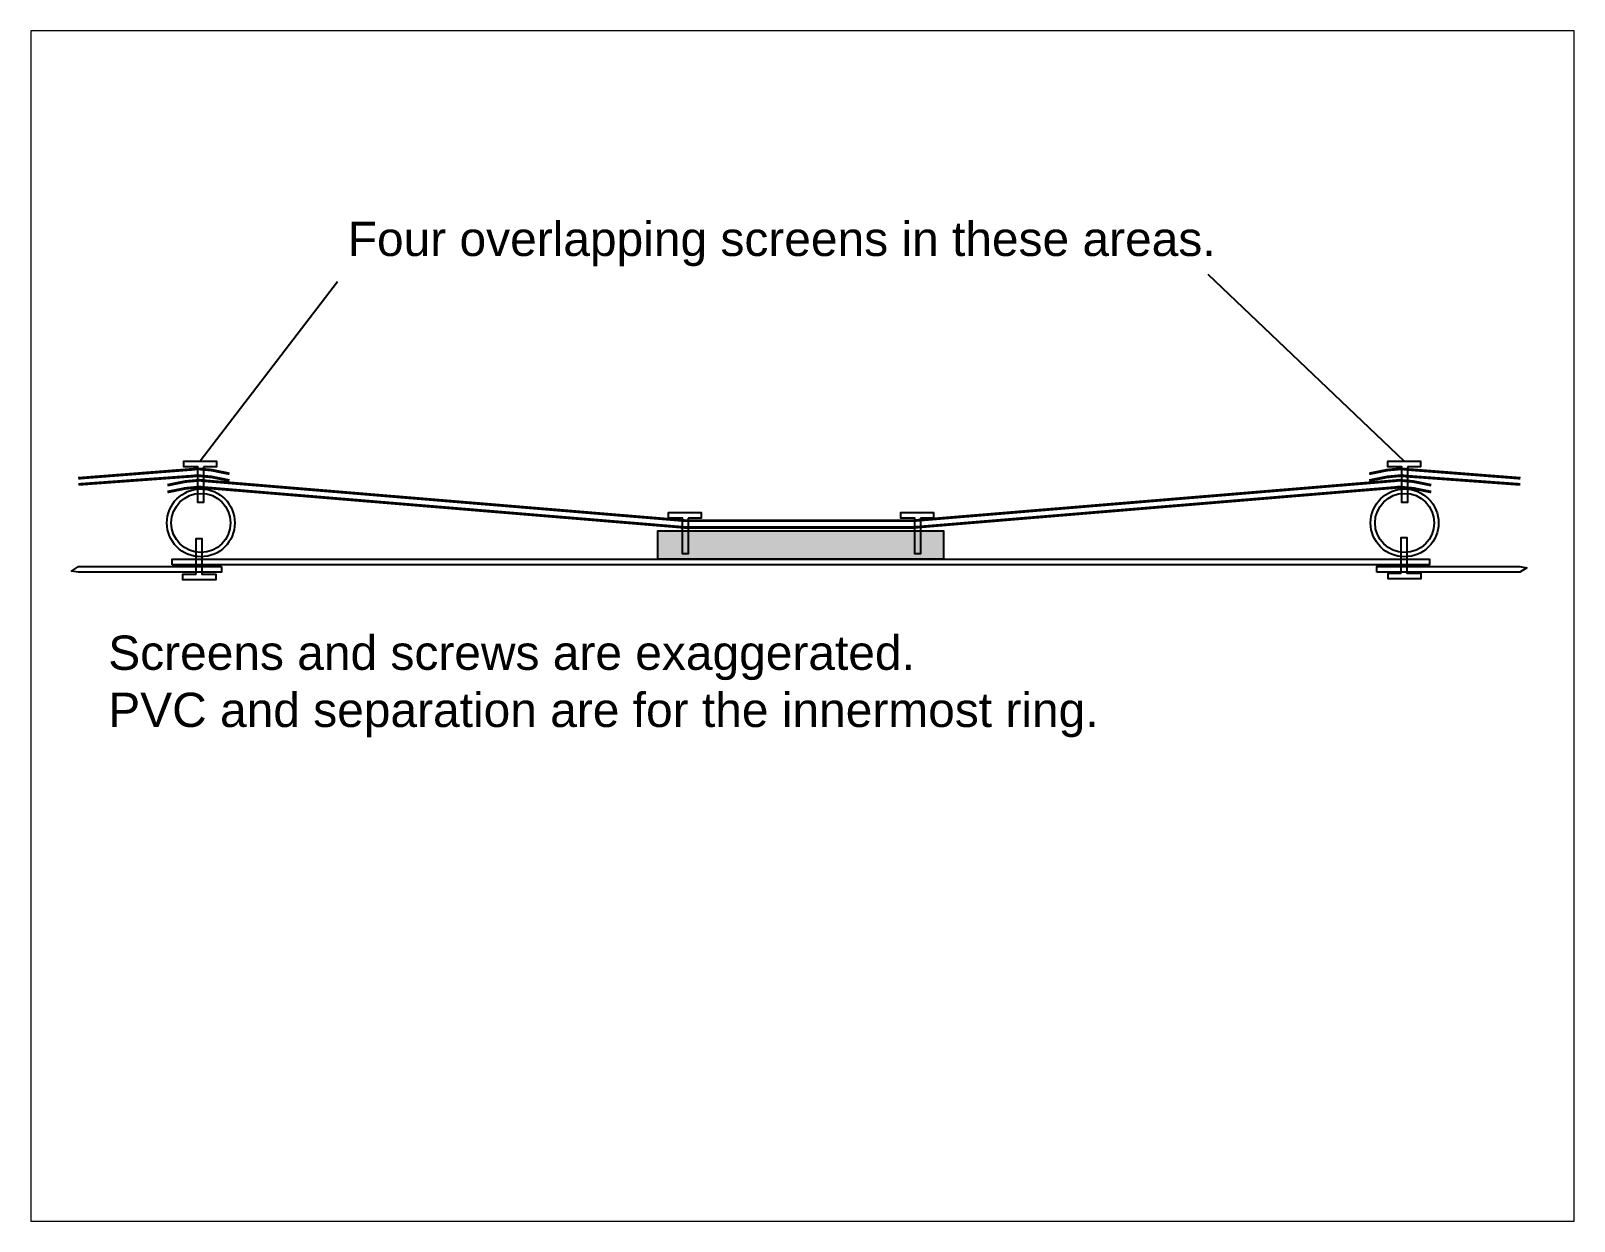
# Paper-space layout 'Sheet1' of a CAD drawing. Header units: inches. Extents: x 1.09 to 9.8, y 0.84 to 7.56.
# The model-space entities are those that its viewports show. They can reach past a viewport. Long polylines and large blocks are cut down to what shows.
import ezdxf

# ---------------------------------------------------------------- set-up
doc = ezdxf.new("R2010")
doc.units = ezdxf.units.IN
doc.header["$MEASUREMENT"] = 0
doc.styles.get("Standard").update_dxf_attribs({"font": 'arial.ttf'})

msp = doc.modelspace()

# ---------------------------------------------------------------- hatches: boundary and pattern name
h = msp.add_hatch(color=256)
h.set_gradient(color1=(214, 236, 19), color2=(215, 236, 26), one_color=1)
h.paths.add_polyline_path([(19.995, 3.41), (19.995, 4.41), (29.995, 4.41), (29.995, 3.41)])

# ---------------------------------------------------------------- linework, layer by layer
for p, q in [((8.786, 13.118), (3.973, 6.846)), ((39.246, 13.391), (46.111, 6.845))]:
    msp.add_line(p, q)
at = {"color": 5, "const_width": 0.1}
for points in [[(-0.296, 6.245), (3.731, 6.559), (3.872, 6.577)], [(3.872, 6.577), (4.374, 6.53), (5, 6.402)], [(46.016, 6.577), (45.514, 6.53), (44.888, 6.402)], [(50.184, 6.245), (46.157, 6.559), (46.016, 6.577)], [(-0.287, 6.029), (3.731, 6.321), (3.872, 6.338)], [(3.955, 6.176), (3.453, 6.129), (2.827, 6.002)], [(3.955, 5.937), (3.453, 5.89), (2.827, 5.763)], [(3.872, 6.338), (4.374, 6.291), (5, 6.164)], [(20.944, 4.761), (4.096, 6.159), (3.955, 6.176)], [(20.944, 4.523), (4.096, 5.92), (3.955, 5.937)], [(28.944, 4.761), (45.793, 6.159), (45.934, 6.176)], [(28.944, 4.523), (45.793, 5.92), (45.934, 5.937)], [(46.016, 6.338), (45.514, 6.291), (44.888, 6.164)], [(45.934, 6.176), (46.436, 6.129), (47.062, 6.002)], [(45.934, 5.937), (46.436, 5.89), (47.062, 5.763)], [(50.176, 6.029), (46.157, 6.321), (46.016, 6.338)], [(20.944, 4.761), (28.944, 4.761)], [(20.944, 4.523), (28.944, 4.523)]]:
    msp.add_lwpolyline(points, dxfattribs=at)
at = {"color": 3}
for points in [[(4.092, 6.646), (4.092, 5.396), (3.892, 5.396), (3.892, 6.646), (3.398, 6.646), (3.398, 6.846), (4.548, 6.846), (4.548, 6.646), (4.092, 6.646)], [(46.23, 6.645), (46.23, 5.395), (46.03, 5.395), (46.03, 6.645), (45.536, 6.645), (45.536, 6.845), (46.686, 6.845), (46.686, 6.645), (46.23, 6.645)], [(21.055, 4.85), (21.055, 3.6), (20.855, 3.6), (20.855, 4.85), (20.361, 4.85), (20.361, 5.05), (21.511, 5.05), (21.511, 4.85), (21.055, 4.85)], [(29.19, 4.85), (29.19, 3.6), (28.99, 3.6), (28.99, 4.85), (28.496, 4.85), (28.496, 5.05), (29.646, 5.05), (29.646, 4.85), (29.19, 4.85)], [(3.829, 2.885), (3.829, 4.135), (4.029, 4.135), (4.029, 2.885), (4.523, 2.885), (4.523, 2.685), (3.373, 2.685), (3.373, 2.885), (3.829, 2.885)], [(46.008, 2.926), (46.008, 4.176), (46.208, 4.176), (46.208, 2.926), (46.702, 2.926), (46.702, 2.726), (45.552, 2.726), (45.552, 2.926), (46.008, 2.926)]]:
    msp.add_lwpolyline(points, dxfattribs=at)
msp.add_lwpolyline([(19.995, 3.41), (19.995, 4.41), (29.995, 4.41), (29.995, 3.41)], close=True)
at = {"color": 6}
msp.add_lwpolyline([(2.995, 3.21), (2.995, 3.41), (46.995, 3.41), (46.995, 3.21)], close=True, dxfattribs=at)
for points in [[(4.72, 3.153), (4.72, 2.953), (-0.28, 2.953), (-0.526, 2.996), (-0.28, 3.153), (4.72, 3.153)], [(45.159, 2.954), (45.159, 3.154), (50.159, 3.154), (50.406, 3.111), (50.159, 2.954), (45.159, 2.954)]]:
    msp.add_lwpolyline(points, dxfattribs=at)
for centre, radius in [((3.998, 4.683), 1.188), ((3.998, 4.683), 1.034), ((46.128, 4.683), 1.188), ((46.128, 4.683), 1.034)]:
    msp.add_circle(centre, radius)

# ---------------------------------------------------------------- texts
at = {"char_height": 1.2, "attachment_point": 1}
for s, insert, width in [('{Four overlapping screens in these areas.}', (9.139, 15.225), 31.7746), ('{Screens and screws are exaggerated.  \\PPVC and separation are for the innermost ring.}', (0.757, 0.739), 35.68143)]:
    msp.add_mtext(s, dxfattribs=dict(at, insert=insert, width=width))

psp = doc.layouts.new('Sheet1')

# ---------------------------------------------------------------- viewports
at = {"layer": '0'}
psp.add_viewport(center=(5.445, 4.2), size=(8.712, 6.72), view_center_point=(25.0553, 1.0734), view_height=41.663338, dxfattribs=at)

doc.saveas('drawing.dxf')
